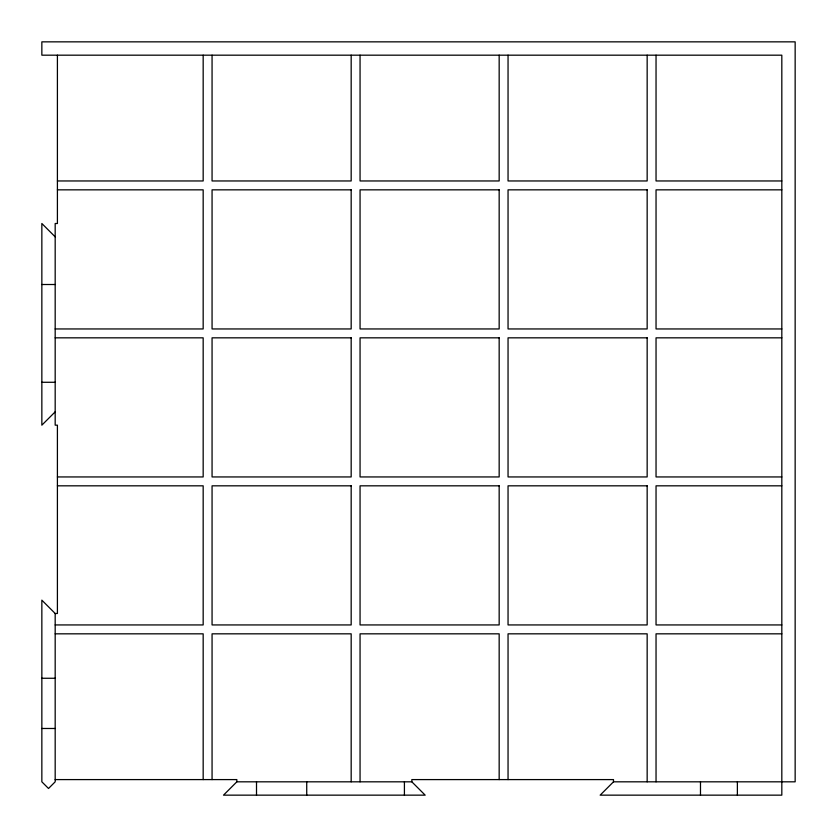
<?xml version="1.0" encoding="UTF-8"?>
<svg xmlns="http://www.w3.org/2000/svg" width="837" height="837" viewBox="0 0 837 837"><rect width="100%" height="100%" fill="white"/><g stroke="black" fill="none" stroke-linecap="round" stroke-linejoin="round"><path stroke-width="1.26" d="M55.179 411.835L41.85 425.165L41.85 223.51L55.179 236.84M236.84 781.821L223.51 795.15L425.165 795.15L411.835 781.821L236.84 781.821L236.84 779.592L55.179 779.592M613.49 781.821L600.16 795.15L781.821 795.15L781.821 55.179L41.85 55.179L41.85 41.85L795.15 41.85L795.15 781.821L613.49 781.821L613.49 779.592L411.835 779.592L411.835 781.821M57.408 180.959L203.171 180.959L203.171 55.179M781.821 180.959L656.041 180.959L656.041 55.179M57.408 189.842L203.171 189.842L203.171 328.951L55.179 328.951M781.821 189.842L656.041 189.842L656.041 328.951L781.821 328.951M41.85 284.507L55.179 284.507M55.179 337.834L203.171 337.834L203.171 476.944L57.408 476.944M781.821 337.834L656.041 337.834L656.041 476.944L781.821 476.944M41.85 382.279L55.179 382.279M57.408 485.826L203.171 485.826L203.171 624.936L55.179 624.936M781.821 485.826L656.041 485.826L656.041 624.936L781.821 624.936M55.179 613.49L55.179 781.821L48.515 788.485L41.85 781.821L41.85 600.16L55.179 613.49L57.408 613.49L57.408 425.165L55.179 425.165L55.179 223.51L57.408 223.51L57.408 55.179M55.179 633.829L203.171 633.829L203.171 779.592M781.821 633.829L656.041 633.829L656.041 781.821M41.85 678.263L55.179 678.263M41.85 728.483L55.179 728.483M737.376 781.821L737.376 795.15M700.485 781.821L700.485 795.15M647.158 55.179L647.158 180.959L508.049 180.959L508.049 55.179M647.158 781.821L647.158 633.829L508.049 633.829L508.049 779.592M499.166 55.179L499.166 180.959L360.056 180.959L360.056 55.179M499.166 779.592L499.166 633.829L360.056 633.829L360.056 781.821M404.417 781.821L404.417 795.15M351.174 55.179L351.174 180.959L212.064 180.959L212.064 55.179M351.174 781.821L351.174 633.829L212.064 633.829L212.064 779.592M306.729 781.821L306.729 795.15M256.509 781.821L256.509 795.15M351.174 189.842L212.064 189.842L212.064 328.951L351.174 328.951L351.174 189.842M499.166 189.842L360.056 189.842L360.056 328.951L499.166 328.951L499.166 189.842M647.158 189.842L508.049 189.842L508.049 328.951L647.158 328.951L647.158 189.842M351.174 337.834L212.064 337.834L212.064 476.944L351.174 476.944L351.174 337.834M499.166 337.834L360.056 337.834L360.056 476.944L499.166 476.944L499.166 337.834M647.158 337.834L508.049 337.834L508.049 476.944L647.158 476.944L647.158 337.834M351.174 485.826L212.064 485.826L212.064 624.936L351.174 624.936L351.174 485.826M499.166 485.826L360.056 485.826L360.056 624.936L499.166 624.936L499.166 485.826M647.158 485.826L508.049 485.826L508.049 624.936L647.158 624.936L647.158 485.826"/></g></svg>
